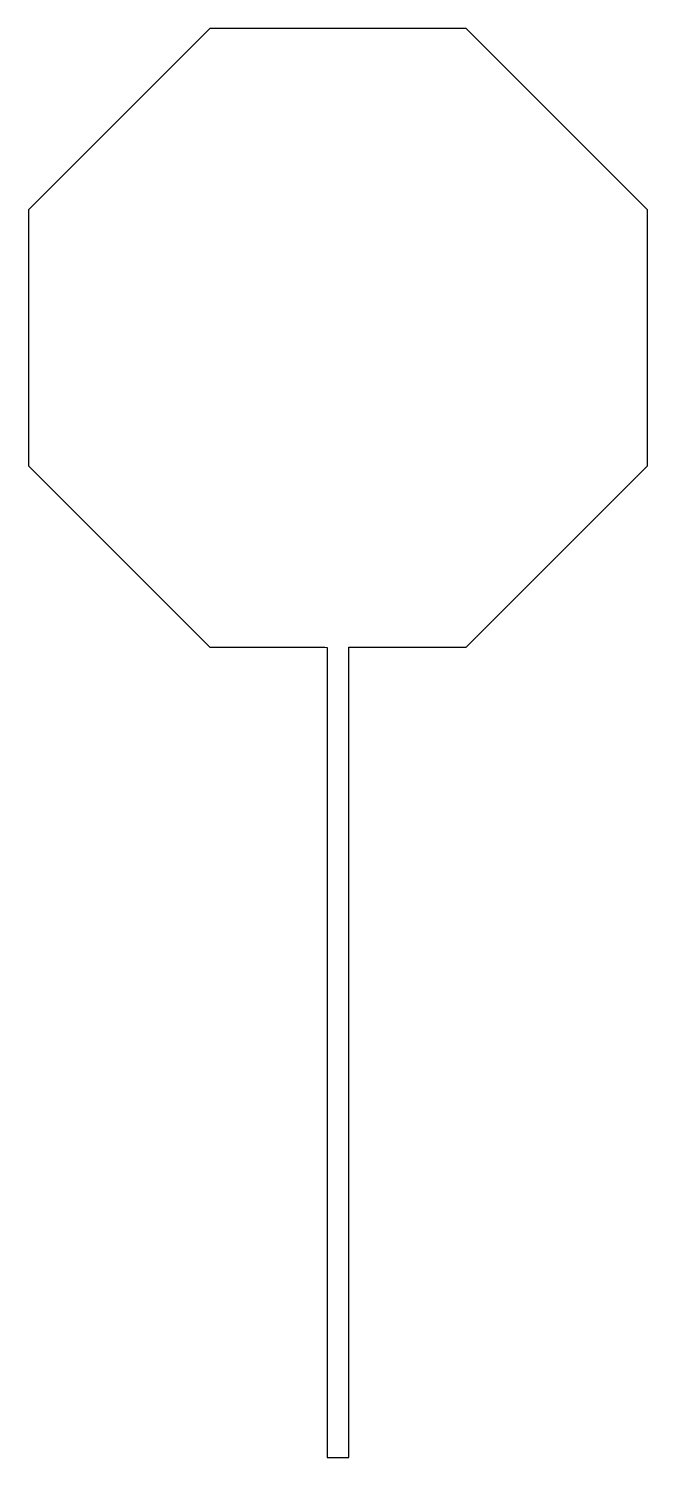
# Model space of a CAD drawing. Header units: centimetres. Extents: x -3 to 3, y -7 to 7.
import ezdxf

# ---------------------------------------------------------------- set-up
doc = ezdxf.new("R2010")
doc.units = ezdxf.units.CM
doc.header["$MEASUREMENT"] = 0
doc.layers.add('Camada 1', color=7, linetype='Continuous')

msp = doc.modelspace()

# ---------------------------------------------------------------- linework, layer by layer
at = {"layer": 'Camada 1'}
msp.add_open_spline([(0.10728, 0.93424), (0.10728, 0.93424), (0.10728, -6.98974), (0.10728, -6.98974), (0.10728, -6.98974), (0.10728, -6.98974), (-0.10725, -6.98974), (-0.10725, -6.98974), (-0.10725, -6.98974), (-0.10725, -6.98974), (-0.10725, 0.93424), (-0.10725, 0.93424), (-0.10725, 0.93424), (-0.10725, 0.93424), (-0.12984, 0.93832), (-0.12984, 0.93832), (-0.12984, 0.93832), (-0.12984, 0.93832), (-1.25329, 0.93832), (-1.25329, 0.93832), (-1.25329, 0.93832), (-1.25329, 0.93832), (-3.02571, 2.71074), (-3.02571, 2.71074), (-3.02571, 2.71074), (-3.02571, 2.71074), (-3.02571, 5.21732), (-3.02571, 5.21732), (-3.02571, 5.21732), (-3.02571, 5.21732), (-1.25329, 6.98974), (-1.25329, 6.98974), (-1.25329, 6.98974), (-1.25329, 6.98974), (1.25332, 6.98974), (1.25332, 6.98974), (1.25332, 6.98974), (1.25332, 6.98974), (3.02571, 5.21732), (3.02571, 5.21732), (3.02571, 5.21732), (3.02571, 5.21732), (3.02571, 2.71074), (3.02571, 2.71074), (3.02571, 2.71074), (3.02571, 2.71074), (1.25332, 0.93832), (1.25332, 0.93832), (1.25332, 0.93832), (1.25332, 0.93832), (0.10728, 0.93832), (0.10728, 0.93832), (0.10728, 0.93832), (0.10728, 0.93832), (0.10728, 0.93424), (0.10728, 0.93424)], degree=3, knots=[0, 0, 0, 0, 0.06666667, 0.06666667, 0.06666667, 0.06666667, 0.13333333, 0.13333333, 0.13333333, 0.13333333, 0.2, 0.2, 0.2, 0.2, 0.26666667, 0.26666667, 0.26666667, 0.26666667, 0.33333333, 0.33333333, 0.33333333, 0.33333333, 0.4, 0.4, 0.4, 0.4, 0.46666667, 0.46666667, 0.46666667, 0.46666667, 0.53333333, 0.53333333, 0.53333333, 0.53333333, 0.6, 0.6, 0.6, 0.6, 0.66666667, 0.66666667, 0.66666667, 0.66666667, 0.73333333, 0.73333333, 0.73333333, 0.73333333, 0.8, 0.8, 0.8, 0.8, 0.86666667, 0.86666667, 0.86666667, 0.86666667, 1, 1, 1, 1], dxfattribs=at)

doc.saveas('drawing.dxf')
